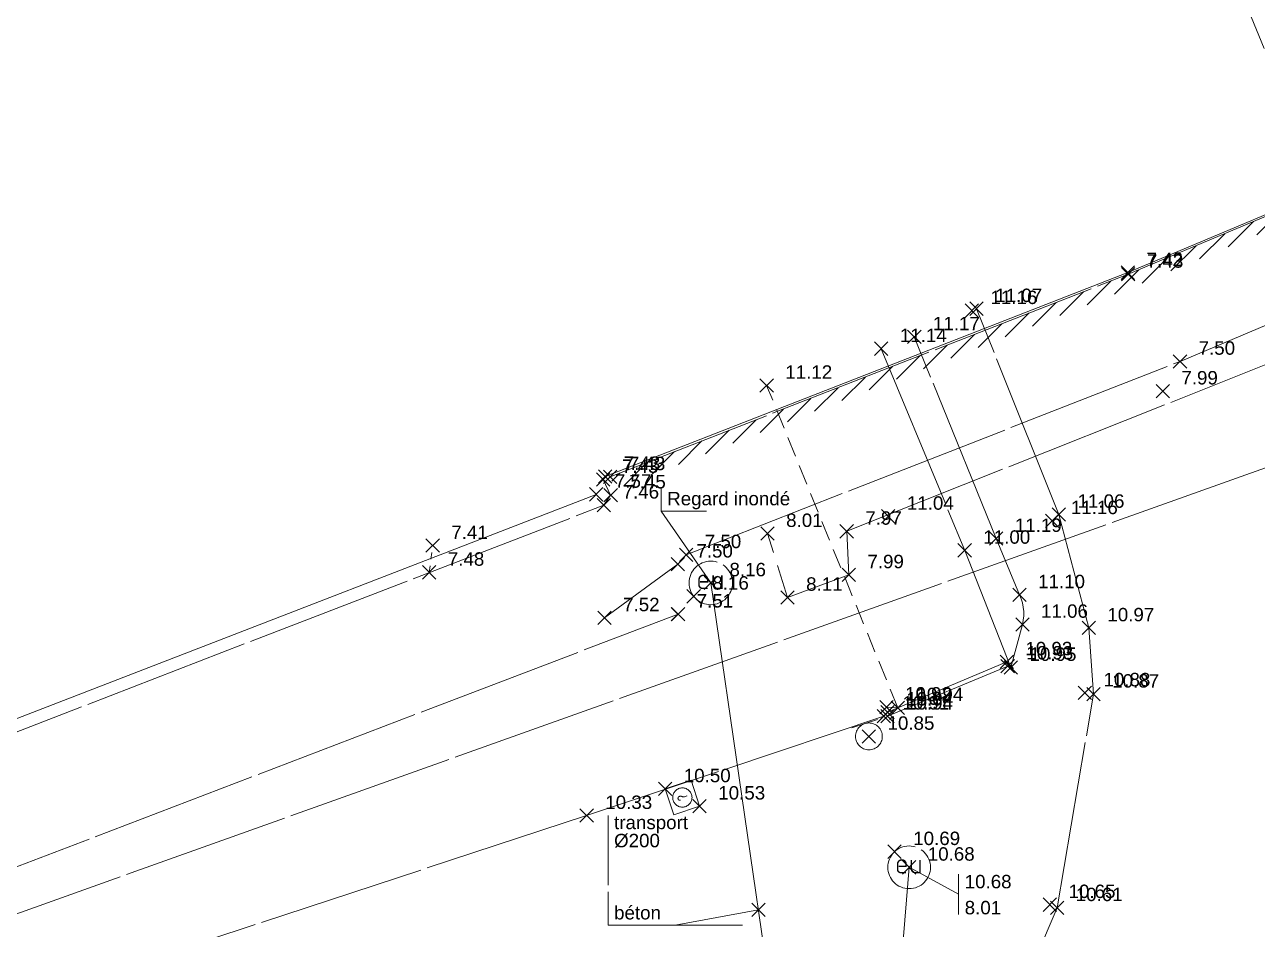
# Model space of a CAD drawing. Header units: metres. Extents: x 1232176 to 1232774, y 7198915 to 7199601.
# Drawn here: x 1232705.29 to 1232723.66, y 7199568.78 to 7199582.27 of the extents above; entities that cross this region are included whole.
import ezdxf
from ezdxf.enums import TextEntityAlignment as Align

# ---------------------------------------------------------------- set-up
doc = ezdxf.new("R2010")
doc.units = ezdxf.units.M
doc.header["$PDMODE"] = 3
doc.header["$PDSIZE"] = 0.1
for name, pattern in [('LL_0821', [0.7, 0.5, -0.2]), ('LL_0822', [2.5, 2.5, 0]), ('LL_0826', [2.5, 2.5, 0]), ('LL_0827', [0.2, 0.1, -0.1]), ('LL_2552', [0.45, 0.3, -0.15]), ('SL_1144', [2.5, 2.5, 0]), ('SL_1146', [2.5, 2.5, 0]), ('Socle_Continu', [2.5, 2.5, 0]), ('YL_2901', [2.5, 2.5, 0])]:
    doc.linetypes.add(name, pattern=pattern)
for name, color, linetype, lineweight in [('CLOTH_SCS', 212, 'Socle_Continu', 13), ('CLOTU_SCS', 212, 'Socle_Continu', 13), ('INDET_SCS', 7, 'Socle_Continu', 13), ('MOBUR_SCS', 251, 'Socle_Continu', 13), ('SIGNV_SCS', 20, 'Socle_Continu', 13), ('SIGTA_SCI', 7, 'Socle_Continu', 13), ('SIGTO_SCI', 255, 'Socle_Continu', 13), ('VOIRI_PSS', 7, 'Socle_Continu', 13), ('VOIRI_SCS', 7, 'Socle_Continu', 13)]:
    doc.layers.add(name, color=color, linetype=linetype, lineweight=lineweight)
for name, color, linetype, lineweight, true_color in [('EAUUS_PSI', 7, 'Socle_Continu', 13, 0x7f3f00), ('EAUUS_SCI', 7, 'Socle_Continu', 13, 0x7f3f00), ('EAUUS_SCS', 7, 'Socle_Continu', 13, 0x7f3f00), ('EAUUS_SCT', 7, 'Socle_Continu', 13, 0x7f3f00), ('SIGTS_PSS', 7, 'Socle_Continu', 13, 0x9966cc)]:
    doc.layers.add(name, color=color, linetype=linetype, lineweight=lineweight, true_color=true_color)
doc.styles.add('Reseaux', font='arial.ttf')
doc.styles.get("Standard").update_dxf_attribs({"font": 'arial.ttf'})
doc.styles.add('Style_1', font='WINGDNG2.TTF')
doc.linetypes.add('CL_0181', pattern='A,3,-0.15,0.4,-0.381,["eu",Standard,S=0.254,R=0,X=-0.2,Y=-0.1],-0.381,0.4,-0.15', length=4.862)
doc.linetypes.add('NL_0902', pattern='A,0,["U",Style_1,S=0.127,R=0,X=-0.105,Y=-0.085],1', length=1)

# ---------------------------------------------------------------- blocks, each defined once
blk = doc.blocks.new('YP_1521')
at = {"layer": 'SIGTO_SCI', "color": 7, "linetype": 'Socle_Continu'}
blk.add_point((0, 0), dxfattribs=at)
at = {"layer": 'SIGTA_SCI', "linetype": 'Socle_Continu'}
blk.add_attdef('ALT', (0.278, 0.099), '', height=0.2, dxfattribs=at)
at = {"layer": 'SIGTA_SCI', "linetype": 'Socle_Continu', "flags": 9}
blk.add_attdef('CALQUE_ALT', (1.69, -1.18), '', height=0.2, dxfattribs=at)
at = {"layer": 'SIGTO_SCI', "linetype": 'Socle_Continu', "flags": 9}
for tag, p in [('ID', (1.69, 0.105)), ('NATURE', (1.69, -0.216)), ('FAMILLE', (1.69, -0.538)), ('CALQUE', (1.69, -0.859)), ('PCRS', (1.69, -1.823))]:
    blk.add_attdef(tag, p, '', height=0.2, dxfattribs=at)
blk = doc.blocks.new('HP_0569')
at = {"layer": 'SIGNV_SCS', "linetype": 'Socle_Continu'}
blk.add_line((-0.2, -0.2), (0.2, -0.2), dxfattribs=at)
blk.add_circle((0, 0), 0.2, dxfattribs=at)
at = {"layer": 'SIGNV_SCS', "linetype": 'Socle_Continu', "flags": 9}
for tag, p in [('ID', (0.713, 0.595)), ('NATURE', (0.713, 0.273)), ('FAMILLE', (0.713, -0.048)), ('CALQUE', (0.713, -0.369)), ('PCRS', (0.713, -0.69))]:
    blk.add_attdef(tag, p, '', height=0.2, dxfattribs=at)
blk = doc.blocks.new('CP_0161')
at = {"layer": 'EAUUS_SCS', "linetype": 'Socle_Continu', "const_width": 0.0333, "flags": 128}
for points in [[(-0.071, -0.125), (-0.195, -0.125, -0.405328), (-0.27, -0.05), (-0.27, 0.075, -0.999132), (-0.071, 0.075), (-0.071, 0.025), (-0.245, 0.025)], [(0.054, 0.175), (0.054, -0.038, 0.410802), (0.141, -0.125), (0.253, -0.125), (0.253, 0.175)]]:
    blk.add_lwpolyline(points, format="xyb", dxfattribs=at)
at = {"layer": 'EAUUS_SCS', "linetype": 'Socle_Continu'}
blk.add_circle((0, 0), 0.5, dxfattribs=at)
at = {"layer": 'EAUUS_SCS', "linetype": 'Socle_Continu', "flags": 9}
for tag, p in [('ID', (0.989, 0.577)), ('NATURE', (0.989, 0.255)), ('FAMILLE', (0.989, -0.066)), ('CALQUE', (0.989, -0.387)), ('PCRS', (0.989, -0.709)), ('TYPE', (0.989, -1.03))]:
    blk.add_attdef(tag, p, '', height=0.2, dxfattribs=at)
blk = doc.blocks.new('KP_0763')
at = {"layer": 'INDET_SCS', "linetype": 'Socle_Continu'}
blk.add_lwpolyline([(0, 0), (0.85, 0), (0.85, 0.85), (0, 0.85)], close=True, dxfattribs=at)
at = {"layer": 'INDET_SCS', "linetype": 'Socle_Continu', "flags": 128}
blk.add_lwpolyline([(0.362, 0.503, -1), (0.487, 0.503, -0.209077), (0.455, 0.422, 0.201083), (0.425, 0.351), (0.425, 0.316)], format="xyb", dxfattribs=at)
at = {"layer": 'INDET_SCS', "linetype": 'Socle_Continu'}
blk.add_lwpolyline([(0.419, 0.29, 0.098491), (0.418, 0.287, 0.098491), (0.417, 0.284, 0.098491), (0.418, 0.281, 0.098491), (0.419, 0.279, 0.098491), (0.422, 0.277, 0.098491), (0.425, 0.277, 0.098491), (0.428, 0.277, 0.098491), (0.431, 0.279, 0.098491), (0.432, 0.281, 0.098491), (0.433, 0.284, 0.098491), (0.432, 0.287, 0.098491), (0.431, 0.29, 0.098491), (0.428, 0.292, 0.098491), (0.425, 0.292, 0.098491), (0.422, 0.292, 0.098491)], format="xyb", close=True, dxfattribs=at)
blk.add_circle((0.425, 0.425), 0.3, dxfattribs=at)
at = {"layer": 'INDET_SCS', "linetype": 'Socle_Continu', "flags": 9}
for tag, p in [('ID', (1.165, 0.865)), ('NATURE', (1.165, 0.544)), ('FAMILLE', (1.165, 0.223)), ('CALQUE', (1.165, -0.099)), ('PCRS', (1.165, -0.42))]:
    blk.add_attdef(tag, p, '', height=0.2, dxfattribs=at)
blk = doc.blocks.new('*U101')
at = {"layer": 'EAUUS_SCI', "linetype": 'Socle_Continu'}
blk.add_line((-0.739, 1.07), (0, 0), dxfattribs=at)
at = {"layer": 'EAUUS_SCI', "linetype": 'Socle_Continu', "flags": 128}
blk.add_lwpolyline([(-0.066, 1.07), (-0.739, 1.07), (-0.739, 1.427)], dxfattribs=at)
at = {"layer": 'EAUUS_SCI', "linetype": 'Socle_Continu'}
blk.add_point((0, 0), dxfattribs=at)
blk.add_attdef('TXT', (-0.65, 1.157), '', height=0.2, dxfattribs=at)
at = {"layer": 'EAUUS_SCI', "linetype": 'Socle_Continu', "flags": 9}
for tag, p in [('ID', (1.967, 0.144)), ('NATURE', (1.967, -0.177)), ('FAMILLE', (1.967, -0.499)), ('CALQUE', (1.967, -0.82)), ('PCRS', (1.967, -1.141))]:
    blk.add_attdef(tag, p, '', height=0.2, dxfattribs=at)
blk = doc.blocks.new('*U102')
at = {"layer": 'EAUUS_PSI', "linetype": 'Socle_Continu'}
blk.add_line((0.737, -0.402), (0, 0), dxfattribs=at)
at = {"layer": 'EAUUS_PSI', "linetype": 'Socle_Continu', "flags": 128}
blk.add_lwpolyline([(0.737, -0.702), (0.737, -0.102)], dxfattribs=at)
at = {"layer": 'EAUUS_PSI', "linetype": 'Socle_Continu'}
blk.add_point((0, 0), dxfattribs=at)
at = {"layer": 'EAUUS_PSI', "linetype": 'Socle_Continu', "style": 'Reseaux', "flags": 9}
for tag, p in [('ID', (2.525, 0.541)), ('NATURE', (2.525, 0.22))]:
    blk.add_attdef(tag, p, '', height=0.2, dxfattribs=at)
at = {"layer": 'EAUUS_PSI', "linetype": 'Socle_Continu', "flags": 9}
for tag, p in [('FAMILLE', (2.525, -0.101)), ('CALQUE', (2.528, -0.824))]:
    blk.add_attdef(tag, p, '', height=0.2, dxfattribs=at)
at = {"layer": 'EAUUS_PSI', "linetype": 'Socle_Continu'}
for tag, p in [('TAMPON', (0.827, -0.206)), ('RADIER', (0.827, -0.594))]:
    blk.add_attdef(tag, text='', height=0.2, dxfattribs=at).set_placement(p, align=Align.MIDDLE_LEFT)
blk = doc.blocks.new('*U108')
at = {"layer": 'EAUUS_SCI', "linetype": 'Socle_Continu'}
blk.add_line((-1.239, -0.232), (0, 0), dxfattribs=at)
at = {"layer": 'EAUUS_SCI', "linetype": 'Socle_Continu', "flags": 128}
blk.add_lwpolyline([(-0.239, -0.232), (-2.239, -0.232), (-2.239, 1.407)], dxfattribs=at)
at = {"layer": 'EAUUS_SCI', "linetype": 'Socle_Continu'}
blk.add_point((0, 0), dxfattribs=at)
at = {"layer": 'EAUUS_SCI', "linetype": 'Socle_Continu', "flags": 9}
for tag, p in [('ID', (2.47, 1.418)), ('NATURE', (2.47, 1.097)), ('FAMILLE', (2.47, 0.776)), ('CALQUE', (2.47, 0.454))]:
    blk.add_attdef(tag, p, '', height=0.2, dxfattribs=at)
at = {"layer": 'EAUUS_SCI', "linetype": 'Socle_Continu'}
for tag, p in [('TYPE', (-2.15, 1.202)), ('DIAM', (-2.15, 0.932)), ('NBR', (-2.15, 0.653)), ('LARG', (-2.15, 0.387)), ('HAUT', (-2.15, 0.122)), ('MATER', (-2.15, -0.144))]:
    blk.add_attdef(tag, p, '', height=0.2, dxfattribs=at)

msp = doc.modelspace()

# ---------------------------------------------------------------- hatches: boundary and pattern name
at = {"layer": 'CLOTH_SCS', "linetype": 'Socle_Continu'}
h = msp.add_hatch(dxfattribs=at)
h.set_pattern_fill('SL_1145', color=256, pattern_type=2)
h.set_pattern_definition([(45, (0, 0), (-0.1237436867076, 0.1237436867076), [])])
h.paths.add_polyline_path([(1232718.249, 7199576.969), (1232718.173, 7199577.154), (1232714.015, 7199575.528), (1232714.087, 7199575.342)])
h.paths.add_polyline_path([(1232718.733, 7199577.158), (1232718.658, 7199577.344), (1232718.173, 7199577.154), (1232718.249, 7199576.969)])
h.paths.add_polyline_path([(1232719.68, 7199577.528), (1232719.606, 7199577.714), (1232718.658, 7199577.344), (1232718.733, 7199577.158)])
h.paths.add_polyline_path([(1232724.715, 7199579.585), (1232724.64, 7199579.77), (1232721.737, 7199578.548), (1232719.606, 7199577.714), (1232719.68, 7199577.528), (1232721.813, 7199578.362)])
h.paths.add_polyline_path([(1232725.683, 7199579.993), (1232725.606, 7199580.177), (1232724.64, 7199579.77), (1232724.715, 7199579.585)])
h.paths.add_polyline_path([(1232729.348, 7199581.537), (1232729.27, 7199581.721), (1232725.606, 7199580.177), (1232725.683, 7199579.993)])

# ---------------------------------------------------------------- linework, layer by layer
at = {"layer": 'CLOTU_SCS', "linetype": 'SL_1146'}
for points in [[(1232715.147, 7199574.365, 7.5), (1232722.509, 7199577.249, 7.5), (1232728.199, 7199579.66, 7.52), (1232730.697, 7199580.729, 7.52), (1232739.107, 7199584.409, 7.7), (1232743.068, 7199586.087, 7.82), (1232749.217, 7199588.846, 7.88), (1232753.974, 7199590.99, 8.01), (1232754.301, 7199591.092, 8.04), (1232754.776, 7199590.881, 8.11)], [(1232714.015, 7199575.528, 7.43), (1232721.737, 7199578.548, 7.43), (1232729.27, 7199581.721, 7.43)], [(1232718.055, 7199577.438, 11.14), (1232719.299, 7199574.431, 11), (1232719.988, 7199572.685, 10.95), (1232720.159, 7199573.327, 11.06), (1232720.172, 7199573.39, 11.066), (1232720.179, 7199573.455, 11.071), (1232720.179, 7199573.519, 11.077), (1232720.173, 7199573.584, 11.083), (1232720.16, 7199573.647, 11.089), (1232720.14, 7199573.709, 11.094), (1232720.115, 7199573.769, 11.1), (1232719.769, 7199574.607, 11.19), (1232718.548, 7199577.614, 11.17)], [(1232673.995, 7199560.128, 7.99), (1232674.124, 7199559.772, 8.35), (1232686.148, 7199564.398, 8.1), (1232698.953, 7199569.325, 7.77), (1232713.922, 7199575.105, 7.46), (1232714.022, 7199575.256, 7.45), (1232713.912, 7199575.488, 7.43)], [(1232718.093, 7199571.959, 10.91), (1232713.664, 7199570.476, 10.33), (1232703.532, 7199567.145, 9.4), (1232692.228, 7199563.42, 8.95), (1232682.238, 7199560.19, 8.59), (1232676.363, 7199558.283, 8.43), (1232676.244, 7199558.639, 8.43), (1232677.911, 7199559.176, 8.36)]]:
    msp.add_polyline3d(points, dxfattribs=at)
at = {"layer": 'CLOTU_SCS', "linetype": 'SL_1144'}
for points in [[(1232717.571, 7199574.066, 7.99), (1232717.54, 7199574.715, 7.97), (1232727.326, 7199578.61, 7.94)], [(1232716.658, 7199573.73, 8.11), (1232717.571, 7199574.066, 7.99)], [(1232677.911, 7199559.176, 8.36), (1232687.167, 7199562.774, 8.13), (1232699.054, 7199567.378, 7.81), (1232715.027, 7199573.481, 7.513)]]:
    msp.add_polyline3d(points, dxfattribs=at)
at = {"layer": 'EAUUS_SCT', "linetype": 'CL_0181'}
for points in [[(1232715.515, 7199573.946, 7.69), (1232716.439, 7199567.587, 7.69), (1232717.55, 7199559.269, 8.57)], [(1232718.763, 7199559.663, 7.65), (1232717.594, 7199558.94, 7.65), (1232718.471, 7199569.705, 8.01)]]:
    msp.add_polyline3d(points, dxfattribs=at)
at = {"layer": 'MOBUR_SCS', "linetype": 'NL_0902'}
for points in [[(1232713.939, 7199575.532, 7.43), (1232721.731, 7199578.572, 7.42), (1232729.255, 7199581.733, 7.43)], [(1232674.869, 7199560.258, 8.47), (1232686.068, 7199564.544, 8.15), (1232699.104, 7199569.578, 7.87), (1232713.807, 7199575.266, 7.57)], [(1232715.022, 7199574.225, 7.5), (1232713.93, 7199573.425, 7.52)]]:
    msp.add_polyline3d(points, dxfattribs=at)
at = {"layer": 'SIGTS_PSS', "linetype": 'YL_2901'}
msp.add_polyline3d([(1232242.852, 7198954.501, 9.55), (1232189.936, 7198952.042, 7.7), (1232261.971, 7199028.11, 7.52), (1232304.103, 7199106.496, 7.55), (1232331.072, 7199190.429, 7.6), (1232351.22, 7199279.26, 7.54), (1232386.124, 7199352.6, 7.55), (1232443.41, 7199421.398, 7.6), (1232502.151, 7199471.743, 7.73), (1232588.035, 7199526.334, 7.98), (1232660.288, 7199552.976, 8.2), (1232726.202, 7199576.527, 11.02)], dxfattribs=at)
at = {"layer": 'VOIRI_PSS', "linetype": 'LL_2552'}
msp.add_polyline3d([(1232718.132, 7199572.093, 10.92), (1232718.301, 7199572.084, 10.94), (1232716.347, 7199576.891, 11.12)], dxfattribs=at)
at = {"layer": 'VOIRI_SCS', "linetype": 'LL_0822'}
for points in [[(1232725.728, 7199577.102, 11.01), (1232723.331, 7199582.977, 11.02)], [(1232712.907, 7199556.154, 9.89), (1232716.815, 7199562.396, 10.16), (1232719.911, 7199567.418, 10.5), (1232720.309, 7199568.237, 10.55), (1232720.676, 7199569.102, 10.61), (1232721.22, 7199572.286, 10.87), (1232721.148, 7199573.275, 10.97), (1232720.703, 7199574.967, 11.06), (1232719.477, 7199578.035, 11.07)]]:
    msp.add_polyline3d(points, dxfattribs=at)
at = {"layer": 'VOIRI_SCS', "linetype": 'LL_0821'}
msp.add_polyline3d([(1232716.658, 7199573.73, 8.11), (1232716.36, 7199574.681, 8.01)], dxfattribs=at)
at = {"layer": 'VOIRI_SCS', "linetype": 'LL_0827'}
msp.add_polyline3d([(1232711.317, 7199574.103, 7.48), (1232711.369, 7199574.502, 7.41)], dxfattribs=at)
at = {"layer": 'VOIRI_SCS', "linetype": 'LL_0826'}
for points in [[(1232719.926, 7199572.769, 10.93), (1232718.149, 7199572.018, 10.94)], [(1232719.94, 7199572.706, 10.93), (1232718.148, 7199571.959, 10.94)]]:
    msp.add_polyline3d(points, dxfattribs=at)

# ---------------------------------------------------------------- block references
at = {"layer": 'EAUUS_PSI', "linetype": 'Socle_Continu'}
ref = msp.add_blockref('*U102', (1232718.471, 7199569.705, 10.68), dxfattribs=at)
ref.add_attrib('TAMPON', '10.68', dxfattribs={"linetype": 'Socle_Continu', "height": 0.2}).set_placement((1232719.299, 7199569.492), align=Align.MIDDLE_LEFT)
ref.add_attrib('RADIER', '8.01', dxfattribs={"linetype": 'Socle_Continu', "height": 0.2}).set_placement((1232719.299, 7199569.104), align=Align.MIDDLE_LEFT)
at = {"layer": 'EAUUS_SCI', "linetype": 'Socle_Continu'}
msp.add_blockref('*U101', (1232715.515, 7199573.946), dxfattribs=at).add_auto_attribs({'TXT': 'Regard inondé'})
ref = msp.add_blockref('*U108', (1232716.224, 7199569.072), dxfattribs=at)
ref.add_attrib('TYPE', 'transport', (1232714.073, 7199570.274), dxfattribs={"linetype": 'Socle_Continu', "height": 0.2})
ref.add_attrib('DIAM', 'Ø200', (1232714.073, 7199570.004), dxfattribs={"linetype": 'Socle_Continu', "height": 0.2})
ref.add_attrib('MATER', 'béton', (1232714.073, 7199568.928), dxfattribs={"linetype": 'Socle_Continu', "height": 0.2})
at = {"layer": 'EAUUS_SCS', "linetype": 'Socle_Continu'}
for p, xscale, yscale in [((1232715.515, 7199573.946, 8.16), 0.6496401993120455, 0.6496401993120455), ((1232718.471, 7199569.705, 10.68), 0.6366343359603295, 0.6366343359603295)]:
    msp.add_blockref('CP_0161', p, dxfattribs=dict(at, xscale=xscale, yscale=yscale))
at = {"layer": 'INDET_SCS', "linetype": 'Socle_Continu', "xscale": 0.4784353561818548, "yscale": 0.4784353561818548, "zscale": 0.4784353561818548, "rotation": 108.3192436604586}
msp.add_blockref('KP_0763', (1232715.348, 7199570.617, 10.53), dxfattribs=at)
at = {"layer": 'SIGNV_SCS', "linetype": 'Socle_Continu', "rotation": 198.5180152572321}
msp.add_blockref('HP_0569', (1232717.871, 7199571.657, 10.85), dxfattribs=at)
at = {"layer": 'SIGTO_SCI', "linetype": 'Socle_Continu'}
ref = msp.add_blockref('YP_1521', (1232721.731, 7199578.572, 7.42), dxfattribs=at)
ref.add_attrib('ALT', '7.42', (1232722.009, 7199578.671, 7.42), dxfattribs={"layer": 'SIGTA_SCI', "linetype": 'Socle_Continu', "height": 0.2})
ref = msp.add_blockref('YP_1521', (1232721.737, 7199578.548, 7.43), dxfattribs=at)
ref.add_attrib('ALT', '7.43', (1232722.015, 7199578.646, 7.43), dxfattribs={"layer": 'SIGTA_SCI', "linetype": 'Socle_Continu', "height": 0.2})
ref = msp.add_blockref('YP_1521', (1232719.405, 7199578.005, 11.16), dxfattribs=at)
ref.add_attrib('ALT', '11.16', (1232719.683, 7199578.104, 11.16), dxfattribs={"layer": 'SIGTA_SCI', "linetype": 'Socle_Continu', "height": 0.2})
ref = msp.add_blockref('YP_1521', (1232719.477, 7199578.035, 11.07), dxfattribs=at)
ref.add_attrib('ALT', '11.07', (1232719.755, 7199578.134, 11.07), dxfattribs={"layer": 'SIGTA_SCI', "linetype": 'Socle_Continu', "height": 0.2})
ref = msp.add_blockref('YP_1521', (1232718.548, 7199577.614, 11.17), dxfattribs=at)
ref.add_attrib('ALT', '11.17', (1232718.826, 7199577.713, 11.17), dxfattribs={"layer": 'SIGTA_SCI', "linetype": 'Socle_Continu', "height": 0.2})
ref = msp.add_blockref('YP_1521', (1232718.055, 7199577.438, 11.14), dxfattribs=at)
ref.add_attrib('ALT', '11.14', (1232718.333, 7199577.537, 11.14), dxfattribs={"layer": 'SIGTA_SCI', "linetype": 'Socle_Continu', "height": 0.2})
ref = msp.add_blockref('YP_1521', (1232722.509, 7199577.249, 7.5), dxfattribs=at)
ref.add_attrib('ALT', '7.50', (1232722.786, 7199577.348, 7.5), dxfattribs={"layer": 'SIGTA_SCI', "linetype": 'Socle_Continu', "height": 0.2})
ref = msp.add_blockref('YP_1521', (1232716.347, 7199576.891, 11.12), dxfattribs=at)
ref.add_attrib('ALT', '11.12', (1232716.625, 7199576.99, 11.12), dxfattribs={"layer": 'SIGTA_SCI', "linetype": 'Socle_Continu', "height": 0.2})
ref = msp.add_blockref('YP_1521', (1232722.251, 7199576.806, 7.99), dxfattribs=at)
ref.add_attrib('ALT', '7.99', (1232722.529, 7199576.905, 7.99), dxfattribs={"layer": 'SIGTA_SCI', "linetype": 'Socle_Continu', "height": 0.2})
ref = msp.add_blockref('YP_1521', (1232713.912, 7199575.488, 7.43), dxfattribs=at)
ref.add_attrib('ALT', '7.43', (1232714.19, 7199575.587, 7.43), dxfattribs={"layer": 'SIGTA_SCI', "linetype": 'Socle_Continu', "height": 0.2})
ref = msp.add_blockref('YP_1521', (1232713.939, 7199575.532, 7.43), dxfattribs=at)
ref.add_attrib('ALT', '7.43', (1232714.217, 7199575.631, 7.43), dxfattribs={"layer": 'SIGTA_SCI', "linetype": 'Socle_Continu', "height": 0.2})
ref = msp.add_blockref('YP_1521', (1232714.015, 7199575.528, 7.43), dxfattribs=at)
ref.add_attrib('ALT', '7.43', (1232714.293, 7199575.627, 7.43), dxfattribs={"layer": 'SIGTA_SCI', "linetype": 'Socle_Continu', "height": 0.2})
ref = msp.add_blockref('YP_1521', (1232713.807, 7199575.266, 7.57), dxfattribs=at)
ref.add_attrib('ALT', '7.57', (1232714.085, 7199575.365, 7.57), dxfattribs={"layer": 'SIGTA_SCI', "linetype": 'Socle_Continu', "height": 0.2})
ref = msp.add_blockref('YP_1521', (1232714.022, 7199575.256, 7.45), dxfattribs=at)
ref.add_attrib('ALT', '7.45', (1232714.3, 7199575.355, 7.45), dxfattribs={"layer": 'SIGTA_SCI', "linetype": 'Socle_Continu', "height": 0.2})
ref = msp.add_blockref('YP_1521', (1232713.922, 7199575.105, 7.46), dxfattribs=at)
ref.add_attrib('ALT', '7.46', (1232714.2, 7199575.204, 7.46), dxfattribs={"layer": 'SIGTA_SCI', "linetype": 'Socle_Continu', "height": 0.2})
ref = msp.add_blockref('YP_1521', (1232718.159, 7199574.938, 11.04), dxfattribs=at)
ref.add_attrib('ALT', '11.04', (1232718.437, 7199575.037, 11.04), dxfattribs={"layer": 'SIGTA_SCI', "linetype": 'Socle_Continu', "height": 0.2})
ref = msp.add_blockref('YP_1521', (1232720.604, 7199574.872, 11.16), dxfattribs=at)
ref.add_attrib('ALT', '11.16', (1232720.882, 7199574.971, 11.16), dxfattribs={"layer": 'SIGTA_SCI', "linetype": 'Socle_Continu', "height": 0.2})
ref = msp.add_blockref('YP_1521', (1232720.703, 7199574.967, 11.06), dxfattribs=at)
ref.add_attrib('ALT', '11.06', (1232720.981, 7199575.066, 11.06), dxfattribs={"layer": 'SIGTA_SCI', "linetype": 'Socle_Continu', "height": 0.2})
ref = msp.add_blockref('YP_1521', (1232716.36, 7199574.681, 8.01), dxfattribs=at)
ref.add_attrib('ALT', '8.01', (1232716.638, 7199574.78, 8.01), dxfattribs={"layer": 'SIGTA_SCI', "linetype": 'Socle_Continu', "height": 0.2})
ref = msp.add_blockref('YP_1521', (1232717.54, 7199574.715, 7.97), dxfattribs=at)
ref.add_attrib('ALT', '7.97', (1232717.818, 7199574.813, 7.97), dxfattribs={"layer": 'SIGTA_SCI', "linetype": 'Socle_Continu', "height": 0.2})
ref = msp.add_blockref('YP_1521', (1232711.369, 7199574.502, 7.41), dxfattribs=at)
ref.add_attrib('ALT', '7.41', (1232711.647, 7199574.6, 7.41), dxfattribs={"layer": 'SIGTA_SCI', "linetype": 'Socle_Continu', "height": 0.2})
ref = msp.add_blockref('YP_1521', (1232719.769, 7199574.607, 11.19), dxfattribs=at)
ref.add_attrib('ALT', '11.19', (1232720.047, 7199574.706, 11.19), dxfattribs={"layer": 'SIGTA_SCI', "linetype": 'Socle_Continu', "height": 0.2})
ref = msp.add_blockref('YP_1521', (1232715.147, 7199574.365, 7.5), dxfattribs=at)
ref.add_attrib('ALT', '7.50', (1232715.425, 7199574.464, 7.5), dxfattribs={"layer": 'SIGTA_SCI', "linetype": 'Socle_Continu', "height": 0.2})
ref = msp.add_blockref('YP_1521', (1232719.299, 7199574.431, 11), dxfattribs=at)
ref.add_attrib('ALT', '11.00', (1232719.577, 7199574.53, 11), dxfattribs={"layer": 'SIGTA_SCI', "linetype": 'Socle_Continu', "height": 0.2})
ref = msp.add_blockref('YP_1521', (1232711.317, 7199574.103, 7.48), dxfattribs=at)
ref.add_attrib('ALT', '7.48', (1232711.595, 7199574.202, 7.48), dxfattribs={"layer": 'SIGTA_SCI', "linetype": 'Socle_Continu', "height": 0.2})
ref = msp.add_blockref('YP_1521', (1232715.022, 7199574.225, 7.5), dxfattribs=at)
ref.add_attrib('ALT', '7.50', (1232715.3, 7199574.324, 7.5), dxfattribs={"layer": 'SIGTA_SCI', "linetype": 'Socle_Continu', "height": 0.2})
ref = msp.add_blockref('YP_1521', (1232715.515, 7199573.946, 8.16), dxfattribs=at)
ref.add_attrib('ALT', '8.16', (1232715.793, 7199574.045, 8.16), dxfattribs={"layer": 'SIGTA_SCI', "linetype": 'Socle_Continu', "height": 0.2})
ref = msp.add_blockref('YP_1521', (1232717.571, 7199574.066, 7.99), dxfattribs=at)
ref.add_attrib('ALT', '7.99', (1232717.849, 7199574.165, 7.99), dxfattribs={"layer": 'SIGTA_SCI', "linetype": 'Socle_Continu', "height": 0.2})
ref = msp.add_blockref('YP_1521', (1232715.26, 7199573.746, 8.16), dxfattribs=at)
ref.add_attrib('ALT', '8.16', (1232715.538, 7199573.845, 8.16), dxfattribs={"layer": 'SIGTA_SCI', "linetype": 'Socle_Continu', "height": 0.2})
ref = msp.add_blockref('YP_1521', (1232720.115, 7199573.769, 11.1), dxfattribs=at)
ref.add_attrib('ALT', '11.10', (1232720.393, 7199573.867, 11.1), dxfattribs={"layer": 'SIGTA_SCI', "linetype": 'Socle_Continu', "height": 0.2})
ref = msp.add_blockref('YP_1521', (1232716.658, 7199573.73, 8.11), dxfattribs=at)
ref.add_attrib('ALT', '8.11', (1232716.936, 7199573.829, 8.11), dxfattribs={"layer": 'SIGTA_SCI', "linetype": 'Socle_Continu', "height": 0.2})
ref = msp.add_blockref('YP_1521', (1232713.93, 7199573.425, 7.52), dxfattribs=at)
ref.add_attrib('ALT', '7.52', (1232714.208, 7199573.524, 7.52), dxfattribs={"layer": 'SIGTA_SCI', "linetype": 'Socle_Continu', "height": 0.2})
ref = msp.add_blockref('YP_1521', (1232715.026, 7199573.48, 7.51), dxfattribs=at)
ref.add_attrib('ALT', '7.51', (1232715.303, 7199573.579, 7.51), dxfattribs={"layer": 'SIGTA_SCI', "linetype": 'Socle_Continu', "height": 0.2})
ref = msp.add_blockref('YP_1521', (1232715.027, 7199573.481, 7.51), dxfattribs=at)
ref.add_attrib('ALT', '7.51', (1232715.305, 7199573.58, 7.51), dxfattribs={"layer": 'SIGTA_SCI', "linetype": 'Socle_Continu', "height": 0.2})
ref = msp.add_blockref('YP_1521', (1232720.159, 7199573.327, 11.06), dxfattribs=at)
ref.add_attrib('ALT', '11.06', (1232720.437, 7199573.426, 11.06), dxfattribs={"layer": 'SIGTA_SCI', "linetype": 'Socle_Continu', "height": 0.2})
ref = msp.add_blockref('YP_1521', (1232721.148, 7199573.275, 10.97), dxfattribs=at)
ref.add_attrib('ALT', '10.97', (1232721.426, 7199573.373, 10.97), dxfattribs={"layer": 'SIGTA_SCI', "linetype": 'Socle_Continu', "height": 0.2})
ref = msp.add_blockref('YP_1521', (1232719.926, 7199572.769, 10.93), dxfattribs=at)
ref.add_attrib('ALT', '10.93', (1232720.204, 7199572.867, 10.93), dxfattribs={"layer": 'SIGTA_SCI', "linetype": 'Socle_Continu', "height": 0.2})
ref = msp.add_blockref('YP_1521', (1232719.94, 7199572.706, 10.93), dxfattribs=at)
ref.add_attrib('ALT', '10.93', (1232720.218, 7199572.804, 10.93), dxfattribs={"layer": 'SIGTA_SCI', "linetype": 'Socle_Continu', "height": 0.2})
ref = msp.add_blockref('YP_1521', (1232719.988, 7199572.685, 10.95), dxfattribs=at)
ref.add_attrib('ALT', '10.95', (1232720.266, 7199572.783, 10.95), dxfattribs={"layer": 'SIGTA_SCI', "linetype": 'Socle_Continu', "height": 0.2})
ref = msp.add_blockref('YP_1521', (1232721.09, 7199572.305, 10.88), dxfattribs=at)
ref.add_attrib('ALT', '10.88', (1232721.368, 7199572.404, 10.88), dxfattribs={"layer": 'SIGTA_SCI', "linetype": 'Socle_Continu', "height": 0.2})
ref = msp.add_blockref('YP_1521', (1232721.22, 7199572.286, 10.87), dxfattribs=at)
ref.add_attrib('ALT', '10.87', (1232721.498, 7199572.385, 10.87), dxfattribs={"layer": 'SIGTA_SCI', "linetype": 'Socle_Continu', "height": 0.2})
ref = msp.add_blockref('YP_1521', (1232718.132, 7199572.093, 10.92), dxfattribs=at)
ref.add_attrib('ALT', '10.92', (1232718.41, 7199572.192, 10.92), dxfattribs={"layer": 'SIGTA_SCI', "linetype": 'Socle_Continu', "height": 0.2})
ref = msp.add_blockref('YP_1521', (1232718.301, 7199572.084, 10.94), dxfattribs=at)
ref.add_attrib('ALT', '10.94', (1232718.579, 7199572.183, 10.94), dxfattribs={"layer": 'SIGTA_SCI', "linetype": 'Socle_Continu', "height": 0.2})
ref = msp.add_blockref('YP_1521', (1232718.093, 7199571.959, 10.91), dxfattribs=at)
ref.add_attrib('ALT', '10.91', (1232718.371, 7199572.058, 10.91), dxfattribs={"layer": 'SIGTA_SCI', "linetype": 'Socle_Continu', "height": 0.2})
ref = msp.add_blockref('YP_1521', (1232718.148, 7199571.959, 10.94), dxfattribs=at)
ref.add_attrib('ALT', '10.94', (1232718.426, 7199572.057, 10.94), dxfattribs={"layer": 'SIGTA_SCI', "linetype": 'Socle_Continu', "height": 0.2})
ref = msp.add_blockref('YP_1521', (1232718.149, 7199572.018, 10.94), dxfattribs=at)
ref.add_attrib('ALT', '10.94', (1232718.427, 7199572.117, 10.94), dxfattribs={"layer": 'SIGTA_SCI', "linetype": 'Socle_Continu', "height": 0.2})
ref = msp.add_blockref('YP_1521', (1232717.871, 7199571.657, 10.85), dxfattribs=at)
ref.add_attrib('ALT', '10.85', (1232718.149, 7199571.756, 10.85), dxfattribs={"layer": 'SIGTA_SCI', "linetype": 'Socle_Continu', "height": 0.2})
ref = msp.add_blockref('YP_1521', (1232714.834, 7199570.876, 10.5), dxfattribs=at)
ref.add_attrib('ALT', '10.50', (1232715.112, 7199570.974, 10.5), dxfattribs={"layer": 'SIGTA_SCI', "linetype": 'Socle_Continu', "height": 0.2})
ref = msp.add_blockref('YP_1521', (1232715.348, 7199570.617, 10.53), dxfattribs=at)
ref.add_attrib('ALT', '10.53', (1232715.626, 7199570.716, 10.53), dxfattribs={"layer": 'SIGTA_SCI', "linetype": 'Socle_Continu', "height": 0.2})
ref = msp.add_blockref('YP_1521', (1232713.664, 7199570.476, 10.33), dxfattribs=at)
ref.add_attrib('ALT', '10.33', (1232713.942, 7199570.575, 10.33), dxfattribs={"layer": 'SIGTA_SCI', "linetype": 'Socle_Continu', "height": 0.2})
ref = msp.add_blockref('YP_1521', (1232718.254, 7199569.938, 10.69), dxfattribs=at)
ref.add_attrib('ALT', '10.69', (1232718.532, 7199570.037, 10.69), dxfattribs={"layer": 'SIGTA_SCI', "linetype": 'Socle_Continu', "height": 0.2})
ref = msp.add_blockref('YP_1521', (1232718.471, 7199569.705, 10.68), dxfattribs=at)
ref.add_attrib('ALT', '10.68', (1232718.749, 7199569.804, 10.68), dxfattribs={"layer": 'SIGTA_SCI', "linetype": 'Socle_Continu', "height": 0.2})
ref = msp.add_blockref('YP_1521', (1232720.569, 7199569.148, 10.65), dxfattribs=at)
ref.add_attrib('ALT', '10.65', (1232720.847, 7199569.247, 10.65), dxfattribs={"layer": 'SIGTA_SCI', "linetype": 'Socle_Continu', "height": 0.2})
ref = msp.add_blockref('YP_1521', (1232720.676, 7199569.102, 10.61), dxfattribs=at)
ref.add_attrib('ALT', '10.61', (1232720.954, 7199569.201, 10.61), dxfattribs={"layer": 'SIGTA_SCI', "linetype": 'Socle_Continu', "height": 0.2})

doc.saveas('drawing.dxf')
